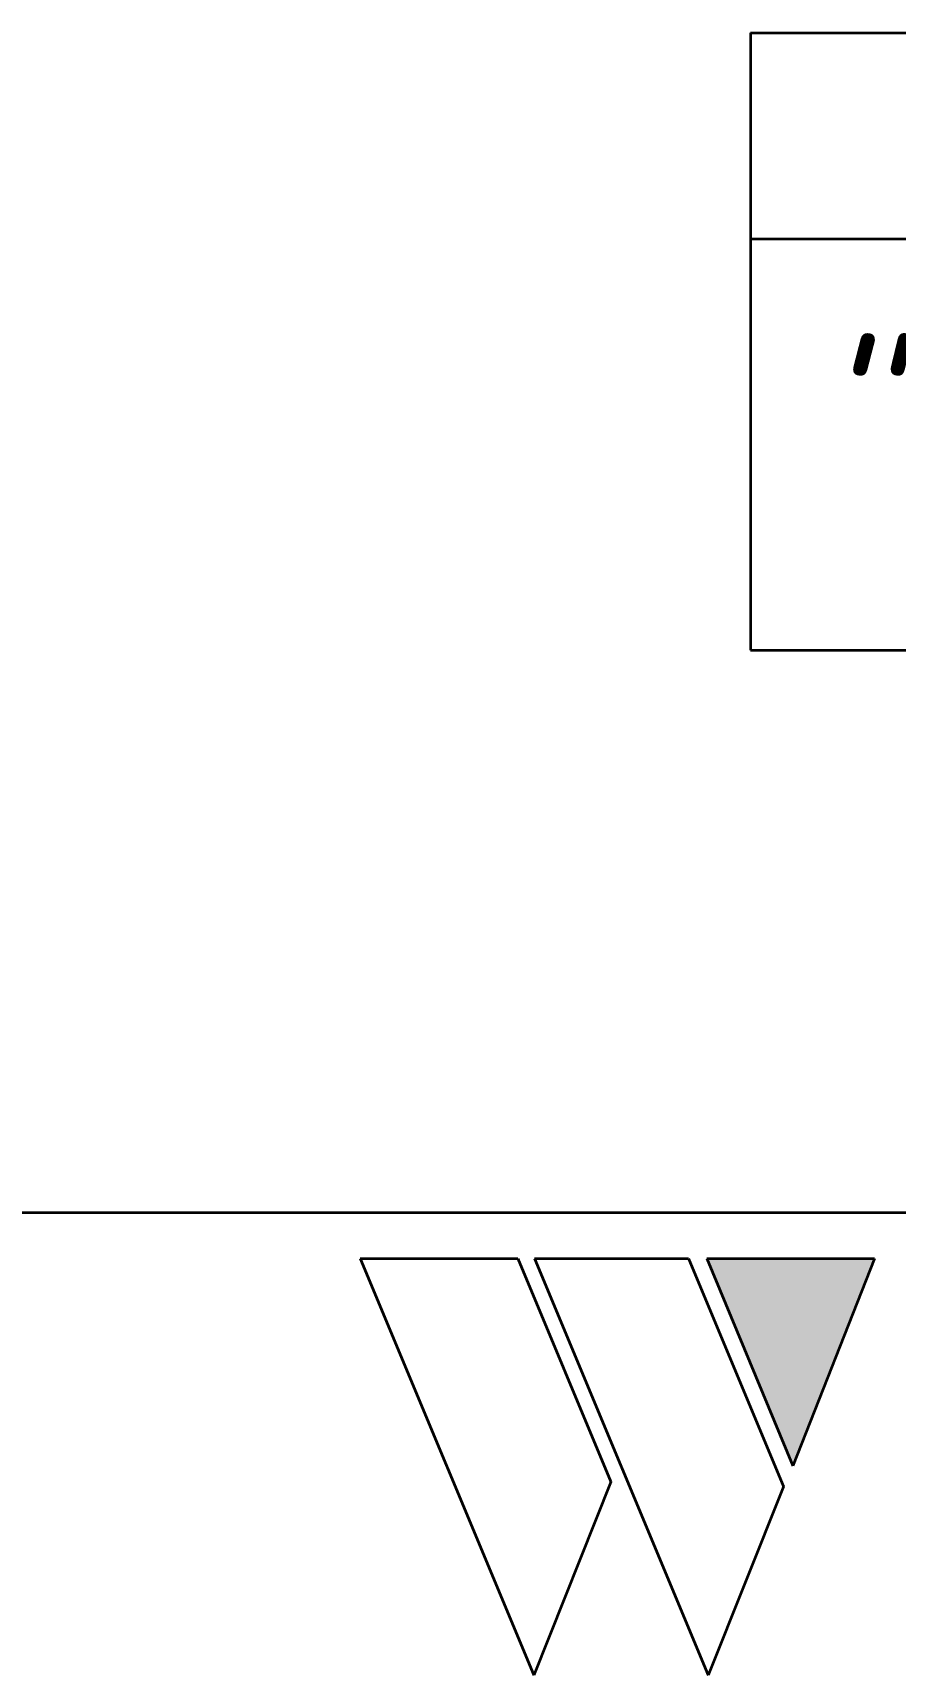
# Model space of a CAD drawing. Extents: x 23 to 472, y 3 to 294.
# Drawn here: x 276.71 to 297.66, y 39 to 78.89 of the extents above; entities that cross this region are included whole.
import ezdxf
from ezdxf.enums import TextEntityAlignment as Align

# ---------------------------------------------------------------- set-up
doc = ezdxf.new("R2010")
doc.units = 0
doc.layers.get('0').update_dxf_attribs({"lineweight": 13})
doc.layers.add('6', color=7, linetype='Continuous', lineweight=13)
doc.styles.get("Standard").update_dxf_attribs({"font": 'isocp.shx'})

# ---------------------------------------------------------------- blocks, each defined once
blk = doc.blocks.new('BLOCK4438')
at = {"color": 6, "lineweight": 5}
blk.add_solid([(293.085, 49.114), (297.16, 49.114), (295.179, 44.084)], dxfattribs=at)
blk = doc.blocks.new('BLOCK4472')
at = {"color": 6, "lineweight": 5}
blk.add_solid([(293.085, 49.114), (295.179, 44.084), (297.16, 49.114)], dxfattribs=at)
blk = doc.blocks.new('BLOCK4535')
at = {"color": 7, "lineweight": 13}
blk.add_text('"L"', height=17.5, dxfattribs=at).set_placement((-15.34, 78.4), (15.61, 78.4), align=Align.FIT)

msp = doc.modelspace()

# ---------------------------------------------------------------- linework, layer by layer
at = {"color": 7, "lineweight": 35}
for p, q in [((294.1484, 78.8909), (397.6532, 78.8909)), ((294.1484, 73.8909), (397.6532, 73.8909)), ((294.1484, 63.8909), (397.6532, 63.8909)), ((30.2375, 50.2375), (409.7625, 50.2375))]:
    msp.add_line(p, q, dxfattribs=at)
at = {"color": 7, "lineweight": 35, "ltscale": 0.375}
msp.add_line((294.1484, 78.8909), (294.1484, 63.8909), dxfattribs=at)
at = {"layer": '6', "color": 6, "lineweight": 35, "ltscale": 0.095784}
msp.add_line((284.6662, 49.1138), (288.4975, 49.1138), dxfattribs=at)
msp.add_line((284.6662, 49.1138), (288.4975, 49.1138), dxfattribs=at)
at = {"layer": '6', "color": 6, "lineweight": 35, "ltscale": 0.274011}
for p, q in [((284.6662, 49.1138), (288.8794, 38.9955)), ((284.6662, 49.1138), (288.8794, 38.9955)), ((288.9027, 49.1138), (293.1159, 38.9955)), ((288.9027, 49.1138), (293.1159, 38.9955))]:
    msp.add_line(p, q, dxfattribs=at)
at = {"layer": '6', "color": 6, "lineweight": 35, "ltscale": 0.146861}
msp.add_line((288.4975, 49.1138), (290.7557, 43.6907), dxfattribs=at)
msp.add_line((288.4975, 49.1138), (290.7557, 43.6907), dxfattribs=at)
at = {"layer": '6', "color": 6, "lineweight": 35, "ltscale": 0.09354}
msp.add_line((288.9027, 49.1138), (292.6443, 49.1138), dxfattribs=at)
msp.add_line((288.9027, 49.1138), (292.6443, 49.1138), dxfattribs=at)
at = {"layer": '6', "color": 6, "lineweight": 35, "ltscale": 0.149839}
msp.add_line((292.6443, 49.1138), (294.9483, 43.5807), dxfattribs=at)
msp.add_line((292.6443, 49.1138), (294.9483, 43.5807), dxfattribs=at)
at = {"layer": '6', "color": 6, "lineweight": 35, "ltscale": 0.101879}
msp.add_line((293.0845, 49.1138), (297.1597, 49.1138), dxfattribs=at)
msp.add_line((293.0845, 49.1138), (297.1597, 49.1138), dxfattribs=at)
at = {"layer": '6', "color": 6, "lineweight": 35, "ltscale": 0.136204}
msp.add_line((293.0845, 49.1138), (295.1788, 44.0842), dxfattribs=at)
msp.add_line((293.0845, 49.1138), (295.1788, 44.0842), dxfattribs=at)
at = {"layer": '6', "color": 6, "lineweight": 35, "ltscale": 0.13523}
msp.add_line((297.161, 49.1171), (295.1788, 44.0842), dxfattribs=at)
msp.add_line((297.161, 49.1171), (295.1788, 44.0842), dxfattribs=at)
at = {"layer": '6', "color": 6, "lineweight": 35, "ltscale": 0.126406}
msp.add_line((290.7557, 43.6907), (288.8794, 38.9955), dxfattribs=at)
msp.add_line((290.7557, 43.6907), (288.8794, 38.9955), dxfattribs=at)
at = {"layer": '6', "color": 6, "lineweight": 35, "ltscale": 0.123445}
msp.add_line((294.9483, 43.5807), (293.1159, 38.9955), dxfattribs=at)
msp.add_line((294.9483, 43.5807), (293.1159, 38.9955), dxfattribs=at)

# ---------------------------------------------------------------- block references
at = {"lineweight": 0, "xscale": 0.2, "yscale": 0.2, "zscale": 0.2}
msp.add_blockref('BLOCK4535', (299.4722, 51.7377), dxfattribs=at)
at = {"lineweight": 0}
for name in ['BLOCK4438', 'BLOCK4472']:
    msp.add_blockref(name, (0, 0), dxfattribs=at)

doc.saveas('drawing.dxf')
